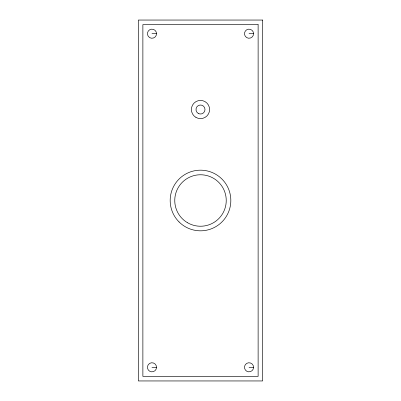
<?xml version="1.0" encoding="UTF-8"?>
<svg xmlns="http://www.w3.org/2000/svg" width="401" height="401" viewBox="0 0 401 401"><rect width="100%" height="100%" fill="white"/><g stroke="black" fill="none" stroke-linecap="round" stroke-linejoin="round"><path stroke-width="0.6" d="M151.974 33.699L156.525 33.699A4.551 4.551 0 0 0 149.703 29.759A4.551 4.551 0 0 0 149.703 37.639A4.551 4.551 0 0 0 156.525 33.699M249.026 33.699L253.572 33.699A4.551 4.551 0 0 1 246.75 37.639A4.551 4.551 0 0 1 246.75 29.759A4.551 4.551 0 0 1 253.572 33.699M151.974 367.301L156.525 367.301A4.551 4.551 0 0 1 149.703 371.241A4.551 4.551 0 0 1 149.703 363.361A4.551 4.551 0 0 1 156.525 367.301M249.026 367.301L253.572 367.301A4.551 4.551 0 0 1 246.75 371.241A4.551 4.551 0 0 1 246.75 363.361A4.551 4.551 0 0 1 253.572 367.301M262.67 20.05L138.33 20.05L138.33 380.95L262.67 380.95L262.67 20.05M258.124 24.601L142.876 24.601L142.876 376.399L258.124 376.399L258.124 24.601M179.057 221.943A30.326 30.326 0 0 0 229.793 208.35A30.326 30.326 0 0 0 192.65 171.207A30.326 30.326 0 0 0 179.057 221.943M195.949 117.398A9.098 9.098 0 0 0 209.598 109.518A9.098 9.098 0 0 0 195.949 101.638A9.098 9.098 0 0 0 195.949 117.398M187.628 222.791A25.739 25.739 0 0 0 226.239 200.5A25.739 25.739 0 0 0 187.628 178.209A25.739 25.739 0 0 0 187.628 222.791M198.244 113.423A4.511 4.511 0 0 0 205.011 109.518A4.511 4.511 0 0 0 198.244 105.613A4.511 4.511 0 0 0 198.244 113.423"/></g></svg>
